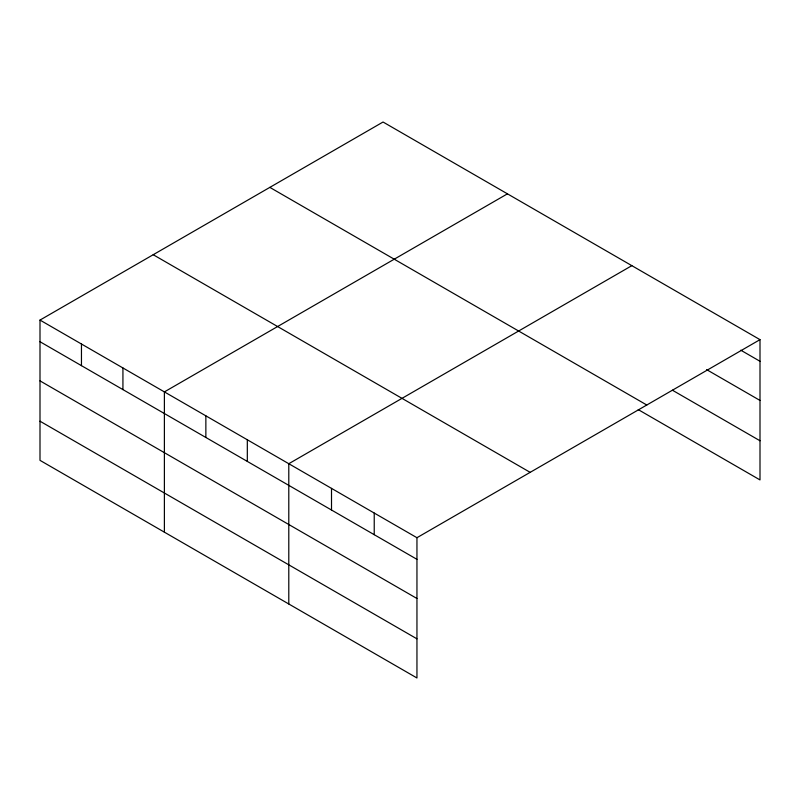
<?xml version="1.0" encoding="UTF-8"?>
<svg xmlns="http://www.w3.org/2000/svg" width="800" height="800" viewBox="0 0 800 800"><rect width="100%" height="100%" fill="white"/><g stroke="black" fill="none" stroke-linecap="round" stroke-linejoin="round"><path stroke-width="1.2" d="M638.25 409.62L760 479.92L760 339.65L383.05 122.02L40 320.08L40 460.35L416.95 677.98L416.95 537.71L40 320.08M507.44 193.84L164.39 391.9L164.39 532.16M631.84 265.66L288.79 463.72L288.79 603.98M416.95 537.71L760 339.65M740.78 350.19L760 361.29M706.6 369.61L760 400.44M672.42 390.21L760 440.77M269.84 187.38L646.79 405.01M153.21 254.72L530.16 472.35M40 341.72L416.95 559.35M40 380.87L416.95 598.5M40 421.2L416.95 638.83M374.23 513.05L374.23 534.69M331.51 488.38L331.51 510.02M247.32 439.78L247.32 461.42M205.86 415.84L205.86 437.48M122.93 367.96L122.93 389.6M81.46 344.02L81.46 365.66"/></g></svg>
